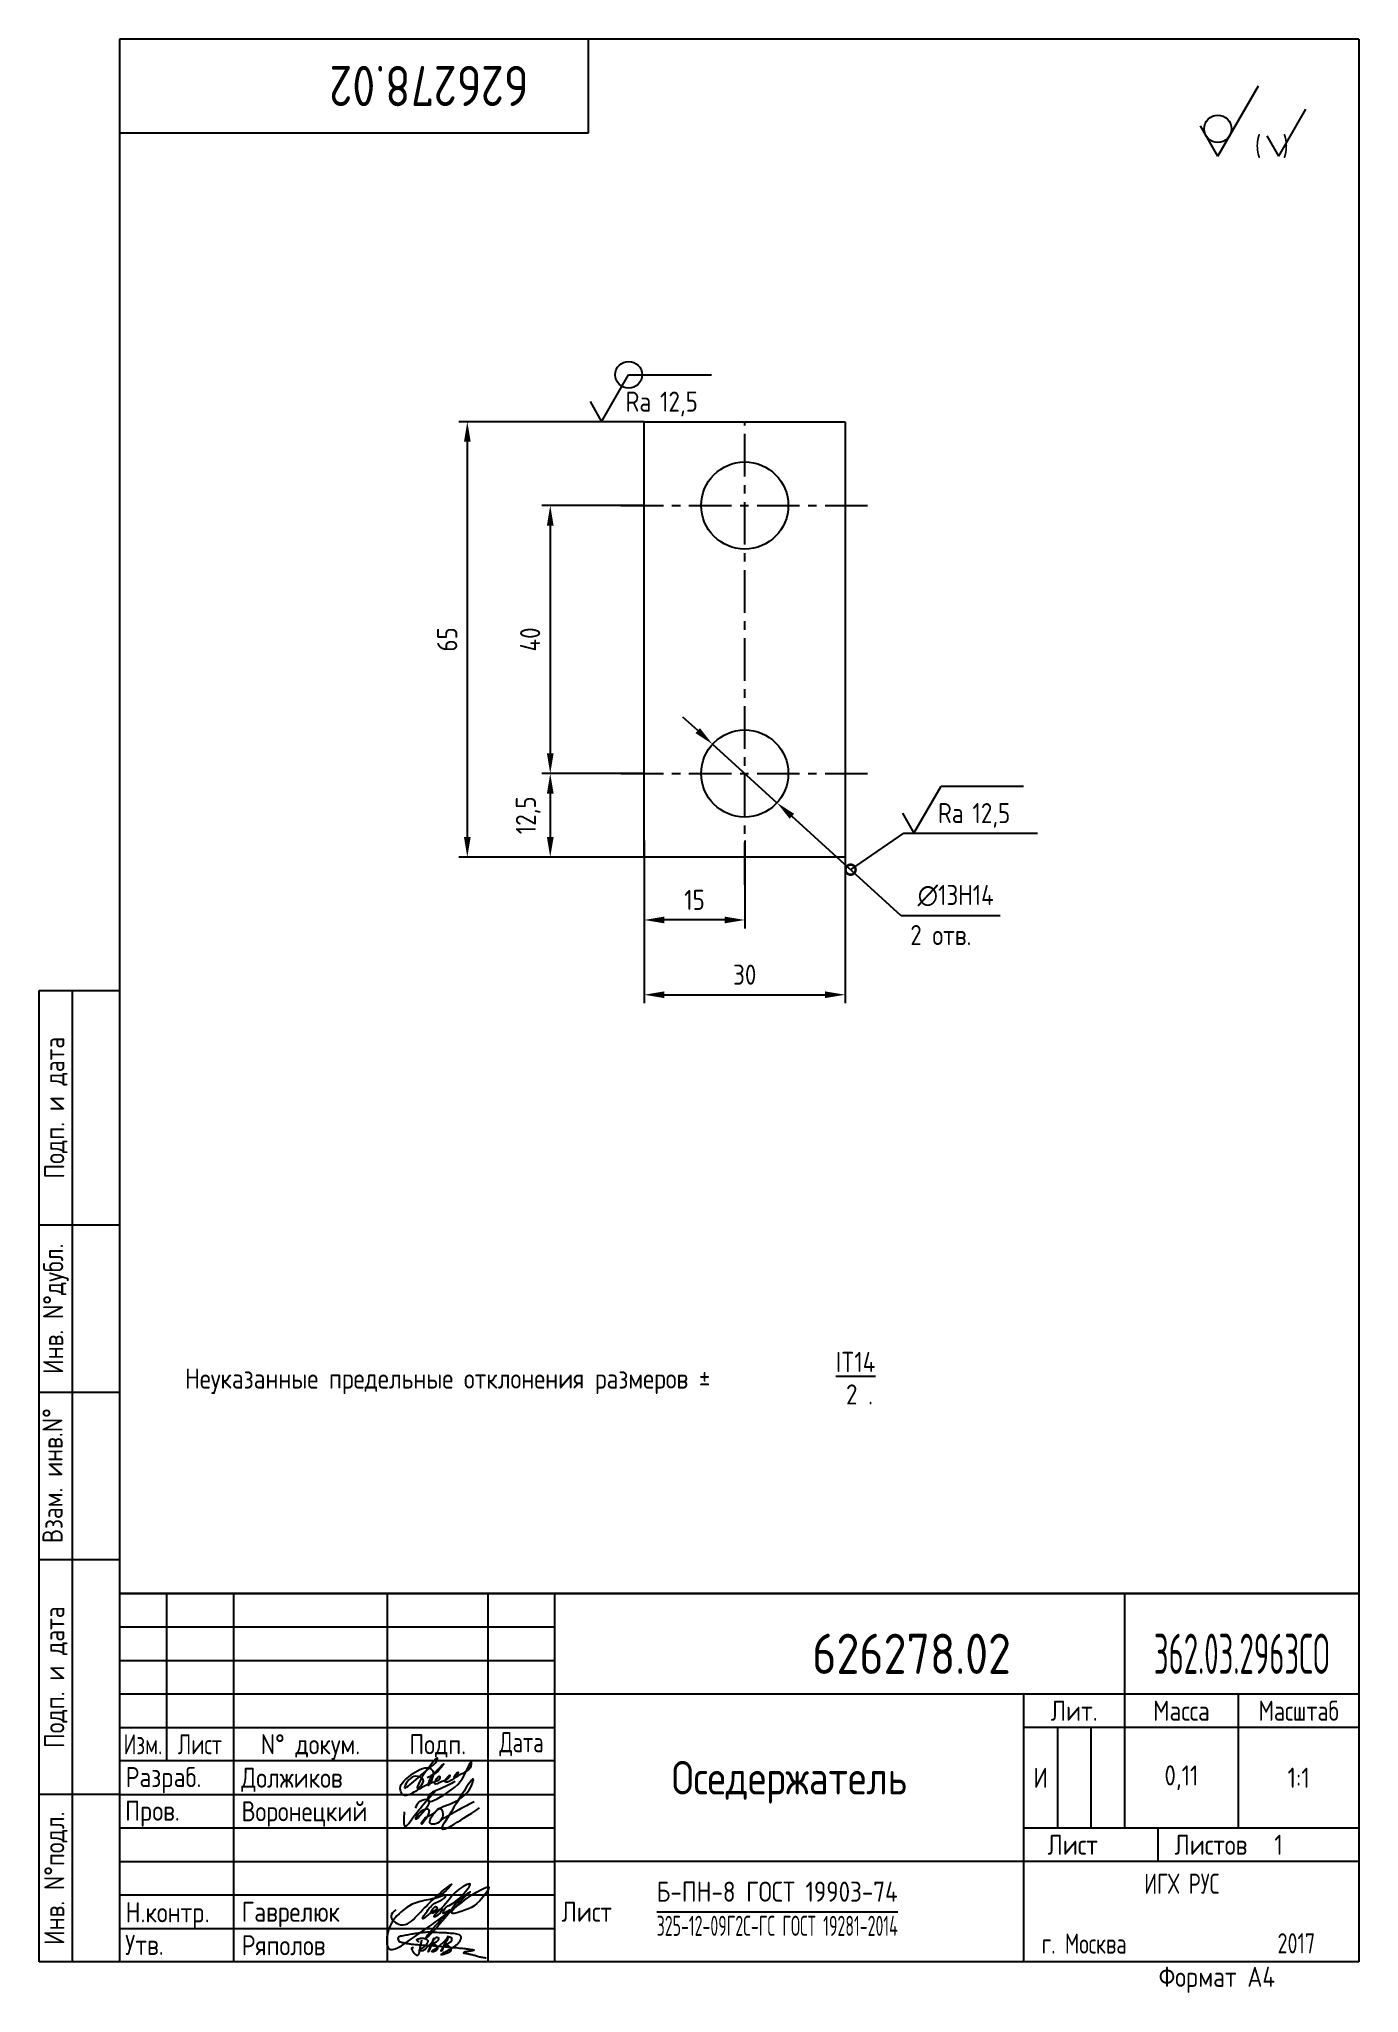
# Paper-space layout 'A3_protect' of a CAD drawing. Header units: millimetres. Extents: x 554 to 751, y 0 to 292.
# The model-space entities are those that its viewports show. They can reach past a viewport. Long polylines and large blocks are cut down to what shows.
import ezdxf
from ezdxf.enums import TextEntityAlignment as Align

# ---------------------------------------------------------------- set-up
doc = ezdxf.new("R2010")
doc.units = ezdxf.units.MM
doc.header["$LTSCALE"] = 0.2
doc.linetypes.add('CENTER', pattern=[50.8, 31.75, -6.35, 6.35, -6.35])
for name, color, linetype in [('Bord', 1, 'Continuous'), ('Cen', 5, 'CENTER'), ('Cont', 6, 'Continuous'), ('Dim', 7, 'Continuous'), ('Text', 3, 'Continuous'), ('Textb', 6, 'Continuous'), ('Vporti', 7, 'Continuous')]:
    doc.layers.add(name, color=color, linetype=linetype)
doc.layers.get('Vporti').off()
doc.styles.add('Style1', font='romans.shx', dxfattribs={"width": 0.8})
doc.dimstyles.new('Dia', dxfattribs={"dimtxt": 3, "dimasz": 3, "dimexe": 1.25, "dimexo": 0, "dimgap": 1.5, "dimtad": 1, "dimtoh": 1, "dimtxsty": 'Style1', "dimcen": 2.5, "dimclrt": 3, "dimadec": 0, "dimazin": 0, "dimtfac": 1, "dimtmove": 0, "dimatfit": 3, "dimfxl": 1, "dimarcsym": 0})
doc.dimstyles.new('Lin', dxfattribs={"dimtxt": 3, "dimasz": 3, "dimexe": 1.25, "dimexo": 0, "dimgap": 1.5, "dimtad": 1, "dimtxsty": 'Style1', "dimcen": 2.5, "dimclrt": 3, "dimadec": 0, "dimazin": 0, "dimtfac": 1, "dimtmove": 0, "dimatfit": 3, "dimldrblk": 'DOT', "dimfxl": 1, "dimarcsym": 0})
doc.dimstyles.new('Poz', dxfattribs={"dimtxt": 6, "dimasz": 3, "dimexe": 1.25, "dimexo": 0, "dimgap": 1.5, "dimtad": 2, "dimtoh": 1, "dimtxsty": 'Style1', "dimblk": 'DOTSMALL', "dimcen": 2.5, "dimclrt": 6, "dimadec": 0, "dimazin": 0, "dimtfac": 1, "dimtmove": 0, "dimatfit": 3, "dimldrblk": 'DOTSMALL', "dimfxl": 1, "dimarcsym": 0})

# ---------------------------------------------------------------- blocks, each defined once
blk = doc.blocks.new('sherISO_12')
at = {"layer": 'Cont'}
for q in [(-15, -6.96), (-23.66, -12.96)]:
    blk.add_line((-21.06, -17.46), q, dxfattribs=at)
blk.add_circle((-21.06, -13.39), 2.03, dxfattribs=at)
at = {"layer": 'Text'}
for q in [(-7.92, -10.46), (-13.69, -14.46)]:
    blk.add_line((-11.96, -17.46), q, dxfattribs=at)
at = {"layer": 'Text', "style": 'Style1', "width": 0.8}
blk.add_text('(  )', height=3, dxfattribs=at).set_placement((-15.53, -17.46))
blk = doc.blocks.new('A4')
at = {"layer": 'Bord'}
for p, q in [((20, 55), (85, 55)), ((20, 50), (85, 50)), ((20, 45), (85, 45)), ((160, 40), (160, 25)), ((165, 40), (165, 25)), ((20, 30), (85, 30)), ((20, 25), (85, 25)), ((20, 20), (85, 20)), ((20, 15), (85, 15)), ((20, 10), (85, 10))]:
    blk.add_line(p, q, dxfattribs=at)
at = {"layer": 'Cont'}
for p, q in [((205, 292), (20, 292)), ((20, 292), (20, 5)), ((90, 278), (90, 292)), ((205, 292), (205, 5)), ((20, 278), (90, 278)), ((8, 5), (8, 150)), ((8, 150), (20, 150)), ((13, 5), (13, 150)), ((8, 115), (20, 115)), ((20, 90), (8, 90)), ((20, 65), (8, 65)), ((205, 60), (20, 60)), ((20, 60), (205, 60)), ((27, 60), (27, 35)), ((37, 60), (37, 5)), ((60, 5), (60, 60)), ((75, 60), (75, 5)), ((85, 5), (85, 60)), ((170, 60), (170, 25)), ((85, 45), (205, 45)), ((155, 5), (155, 45)), ((187, 25), (187, 45)), ((20, 40), (85, 40)), ((205, 40), (155, 40)), ((85, 35), (20, 35)), ((20, 30), (8, 30)), ((155, 25), (205, 25)), ((175, 25), (175, 20)), ((205, 20), (85, 20)), ((20, 5), (8, 5)), ((205, 5), (20, 5))]:
    blk.add_line(p, q, dxfattribs=at)
at = {"layer": 'Text', "style": 'Style1', "width": 0.8}
for s, p in [('Подп. и дата', (10.5, 132.5)), ('Инв. N%%dдубл.', (10.5, 102.5)), ('Взам. инв.N%%d ', (10, 78.38)), ('Подп. и дата', (10.5, 47.5)), ('Инв. N%%dподл.', (10.5, 17.5))]:
    blk.add_text(s, height=3, rotation=90, dxfattribs=at).set_placement(p, align=Align.MIDDLE)
at = {"layer": 'Text', "style": 'Style1'}
for s, width, p in [('Лит.', 0.8, (162.5, 42.5)), ('Масса', 0.8, (178.5, 42.5)), ('Масштаб', 0.75, (196, 42.5)), ('Изм.', 0.7, (23.5, 37.5)), ('Лист', 0.7, (32, 37.5)), ('N%%d докум.', 0.8, (48.5, 37.5)), ('Подп.', 0.8, (67.5, 37.5)), ('Лист', 0.8, (162.27, 22.5)), ('Листов', 0.8, (182.9, 22.5))]:
    blk.add_text(s, height=3, dxfattribs=dict(at, width=width)).set_placement(p, align=Align.MIDDLE_CENTER)
at = {"layer": 'Text', "style": 'Style1', "width": 0.7}
for s, p in [('Дата', (80, 37.5)), ('ИГХ РУС', (178.57, 16.69))]:
    blk.add_text(s, height=3, dxfattribs=at).set_placement(p, align=Align.MIDDLE)
at = {"layer": 'Text', "style": 'Style1'}
for s, width, p in [('Разpаб.', 0.8, (20.92, 31.1)), ('Пpов.', 0.8, (20.84, 26.08)), ('Н.контp.', 0.8, (20.92, 10.92)), ('Утв.', 0.8, (20.84, 6.06)), ('г. Москва', 0.7, (157.64, 6.25)), ('Фоpмат А4', 0.8, (175.11, 1.29))]:
    blk.add_text(s, height=3, dxfattribs=dict(at, width=width)).set_placement(p)
for tag, p, width in [('ФИО', (39, 31), 0.8), ('ФИО', (39, 26), 0.8), ('ГОСТ_СОРТАМЕНТА', (98.19, 14), 0.8), ('ФИО', (39, 11), 0.8), ('ФИО', (39, 6), 0.8), ('2017', (192.85, 6.29), 0.7)]:
    blk.add_attdef(tag, p, '', height=3, dxfattribs=dict(at, width=width))
at = {"layer": 'Text', "style": 'Style1', "width": 0.8}
for tag, p in [('И', (157.49, 32.5)), ('700', (178.5, 32.5)), ('1:20', (196, 32.5))]:
    blk.add_attdef(tag, text='', height=3, dxfattribs=at).set_placement(p, align=Align.MIDDLE)
blk.add_attdef('Сборочный_чертеж', text='', height=3, dxfattribs=at).set_placement((120, 21.3), align=Align.CENTER)
for tag, p in [('1', (171.12, 22.5)), ('2', (193, 22.5))]:
    blk.add_attdef(tag, text='', height=3, dxfattribs=at).set_placement(p, align=Align.MIDDLE_CENTER)
blk.add_attdef('ЛИСТ', text='', height=3, dxfattribs=at).set_placement((85.99, 12.5), align=Align.MIDDLE_LEFT)
at = {"layer": 'Text', "style": 'Style1', "width": 0.7}
blk.add_attdef('%%OГОСТ_ТЕХ._ТРЕБОВАНИЙ', text='', height=3, dxfattribs=at).set_placement((98.19, 8), align=Align.BOTTOM_LEFT)
at = {"layer": 'Textb', "style": 'Style1', "width": 0.8}
blk.add_attdef('1234567', (81, 290), '', height=6, rotation=180, dxfattribs=at)
blk.add_attdef('1234567', (123.4, 48), '', height=6, dxfattribs=at)
for tag, height, p in [('123ХЯ', 6, (183.62, 48)), ('НАИМЕНОВАНИЕ', 5, (120, 30))]:
    blk.add_attdef(tag, text='', height=height, dxfattribs=at).set_placement(p, align=Align.CENTER)
blk = doc.blocks.new('A$C6CF913E7')
at = {"layer": 'Text'}
blk.add_circle((0, 0), 2, dxfattribs=at)
blk = doc.blocks.new('sherISO_06')
at = {"layer": 'Text'}
blk.add_line((4.04, 7), (16.39, 7), dxfattribs=at)
blk.add_lwpolyline([(-1.73, 3), (0, 0), (4.04, 7)], dxfattribs=at)
blk.add_blockref('A$C6CF913E7', (4.04, 7))
at = {"layer": 'Text', "style": 'Style1', "width": 0.8}
blk.add_text('Ra', height=3, dxfattribs=at).set_placement((3.58, 1.5))
blk.add_attdef('12,5', (8.73, 1.5), '', height=3, dxfattribs=at)
blk = doc.blocks.new('*D31')
at = {"layer": 'Defpoints', "color": 0, "transparency": 16777216}
for p in [(-882.26, 4611.27), (-908.67, 4546.27), (-882.26, 4546.27)]:
    blk.add_point(p, dxfattribs=at)
at = {"layer": 'Dim', "color": 0, "lineweight": -2, "transparency": 16777216}
for p, q in [((-882.26, 4611.27), (-909.92, 4611.27)), ((-908.67, 4608.27), (-908.67, 4549.27)), ((-882.26, 4546.27), (-909.92, 4546.27))]:
    blk.add_line(p, q, dxfattribs=at)
at = {"layer": 'Dim', "color": 0, "transparency": 16777216}
for points in [[(-909.17, 4608.27), (-908.17, 4608.27), (-908.67, 4611.27)], [(-909.17, 4549.27), (-908.17, 4549.27), (-908.67, 4546.27)]]:
    blk.add_solid(points, dxfattribs=at)
at = {"layer": 'Dim', "color": 3, "transparency": 16777216, "insert": (-911.67, 4578.77), "char_height": 3, "attachment_point": 5, "rotation": 90, "style": 'Style1'}
blk.add_mtext('65', dxfattribs=at)
blk = doc.blocks.new('_Dot')
at = {"color": 0, "linetype": 'ByBlock', "lineweight": -2}
blk.add_line((-0.5, 0), (-1, 0), dxfattribs=at)
at = {"color": 0, "linetype": 'ByBlock', "const_width": 0.5}
blk.add_lwpolyline([(-0.25, 0, 1), (0.25, 0, 1)], format="xyb", close=True, dxfattribs=at)
blk = doc.blocks.new('*D32')
at = {"layer": 'Defpoints', "color": 0, "transparency": 16777216}
for p in [(-882.26, 4598.77), (-896.29, 4558.77), (-882.26, 4558.77)]:
    blk.add_point(p, dxfattribs=at)
at = {"layer": 'Dim', "color": 0, "lineweight": -2, "transparency": 16777216}
for p, q in [((-882.26, 4598.77), (-897.54, 4598.77)), ((-896.29, 4595.77), (-896.29, 4561.77)), ((-882.26, 4558.77), (-897.54, 4558.77))]:
    blk.add_line(p, q, dxfattribs=at)
at = {"layer": 'Dim', "color": 0, "transparency": 16777216}
for points in [[(-896.79, 4595.77), (-895.79, 4595.77), (-896.29, 4598.77)], [(-896.79, 4561.77), (-895.79, 4561.77), (-896.29, 4558.77)]]:
    blk.add_solid(points, dxfattribs=at)
at = {"layer": 'Dim', "color": 3, "transparency": 16777216, "insert": (-899.29, 4578.77), "char_height": 3, "attachment_point": 5, "rotation": 90, "style": 'Style1'}
blk.add_mtext('40', dxfattribs=at)
blk = doc.blocks.new('*D33')
at = {"layer": 'Defpoints', "color": 0, "transparency": 16777216}
for p in [(-882.26, 4558.77), (-896.29, 4546.27), (-882.26, 4546.27)]:
    blk.add_point(p, dxfattribs=at)
at = {"layer": 'Dim', "color": 0, "lineweight": -2, "transparency": 16777216}
for p, q in [((-882.26, 4558.77), (-897.54, 4558.77)), ((-896.29, 4555.77), (-896.29, 4549.27)), ((-882.26, 4546.27), (-897.54, 4546.27))]:
    blk.add_line(p, q, dxfattribs=at)
at = {"layer": 'Dim', "color": 0, "transparency": 16777216}
for points in [[(-896.79, 4555.77), (-895.79, 4555.77), (-896.29, 4558.77)], [(-896.79, 4549.27), (-895.79, 4549.27), (-896.29, 4546.27)]]:
    blk.add_solid(points, dxfattribs=at)
at = {"layer": 'Dim', "color": 3, "transparency": 16777216, "insert": (-899.58, 4552.52), "char_height": 3, "attachment_point": 5, "rotation": 90, "style": 'Style1'}
blk.add_mtext('12,5', dxfattribs=at)
blk = doc.blocks.new('*D34')
at = {"layer": 'Defpoints', "color": 0, "transparency": 16777216}
for p in [(-882.26, 4548.77), (-852.26, 4548.77), (-852.26, 4525.74)]:
    blk.add_point(p, dxfattribs=at)
at = {"layer": 'Dim', "color": 0, "lineweight": -2, "transparency": 16777216}
for p, q in [((-882.26, 4548.77), (-882.26, 4524.49)), ((-852.26, 4548.77), (-852.26, 4524.49)), ((-879.26, 4525.74), (-855.26, 4525.74))]:
    blk.add_line(p, q, dxfattribs=at)
at = {"layer": 'Dim', "color": 0, "transparency": 16777216}
for points in [[(-879.26, 4526.24), (-879.26, 4525.24), (-882.26, 4525.74)], [(-855.26, 4526.24), (-855.26, 4525.24), (-852.26, 4525.74)]]:
    blk.add_solid(points, dxfattribs=at)
at = {"layer": 'Dim', "color": 3, "transparency": 16777216, "insert": (-867.26, 4528.74), "char_height": 3, "attachment_point": 5, "style": 'Style1'}
blk.add_mtext('30', dxfattribs=at)
blk = doc.blocks.new('*D35')
at = {"layer": 'Defpoints', "color": 0, "transparency": 16777216}
for p in [(-882.26, 4548.77), (-867.26, 4548.77), (-882.26, 4536.9)]:
    blk.add_point(p, dxfattribs=at)
at = {"layer": 'Dim', "color": 0, "lineweight": -2, "transparency": 16777216}
for p, q in [((-882.26, 4548.77), (-882.26, 4535.65)), ((-867.26, 4548.77), (-867.26, 4535.65)), ((-870.26, 4536.9), (-879.26, 4536.9))]:
    blk.add_line(p, q, dxfattribs=at)
at = {"layer": 'Dim', "color": 0, "transparency": 16777216}
for points in [[(-879.26, 4537.4), (-879.26, 4536.4), (-882.26, 4536.9)], [(-870.26, 4537.4), (-870.26, 4536.4), (-867.26, 4536.9)]]:
    blk.add_solid(points, dxfattribs=at)
at = {"layer": 'Dim', "color": 3, "transparency": 16777216, "insert": (-874.76, 4539.9), "char_height": 3, "attachment_point": 5, "style": 'Style1'}
blk.add_mtext('15', dxfattribs=at)
blk = doc.blocks.new('_DotSmall')
at = {"color": 0, "linetype": 'ByBlock', "const_width": 0.5}
blk.add_lwpolyline([(-0.0625, 0, 1), (0.0625, 0, 1)], format="xyb", close=True, dxfattribs=at)
blk = doc.blocks.new('sherISO_01')
at = {"layer": 'Text'}
blk.add_line((4.04, 7), (16.36, 7), dxfattribs=at)
blk.add_lwpolyline([(-1.73, 3), (0, 0), (4.04, 7)], dxfattribs=at)
at = {"layer": 'Text', "style": 'Style1', "width": 0.8}
blk.add_text('Ra', height=3, dxfattribs=at).set_placement((3.58, 1.5))
blk.add_attdef('12,5', (8.73, 1.5), '', height=3, dxfattribs=at)
blk = doc.blocks.new('*D44')
at = {"layer": 'Defpoints', "color": 0, "transparency": 16777216}
for p in [(-872.07, 4563.14), (-862.45, 4554.39)]:
    blk.add_point(p, dxfattribs=at)
at = {"layer": 'Dim', "color": 0, "lineweight": -2, "transparency": 16777216}
for p, q in [((-874.28, 4565.16), (-876.5, 4567.18)), ((-872.07, 4563.14), (-862.45, 4554.39)), ((-843.9, 4537.53), (-860.23, 4552.38)), ((-829.15, 4537.53), (-843.9, 4537.53))]:
    blk.add_line(p, q, dxfattribs=at)
at = {"layer": 'Dim', "color": 0, "transparency": 16777216}
for points in [[(-873.95, 4565.53), (-874.62, 4564.79), (-872.07, 4563.14)], [(-859.89, 4552.75), (-860.56, 4552.01), (-862.45, 4554.39)]]:
    blk.add_solid(points, dxfattribs=at)
at = {"layer": 'Dim', "color": 3, "transparency": 16777216, "insert": (-835.77, 4540.53), "char_height": 3, "attachment_point": 5, "style": 'Style1'}
blk.add_mtext('∅13H14', dxfattribs=at)

msp = doc.modelspace()

# ---------------------------------------------------------------- linework, layer by layer
at = {"layer": 'Cen'}
for p, q in [((-867.256, 4542.125), (-867.256, 4611.13)), ((-885.745, 4598.766), (-848.767, 4598.766)), ((-885.745, 4558.766), (-848.935, 4558.766))]:
    msp.add_line(p, q, dxfattribs=at)
at = {"layer": 'Cont'}
for p, q in [((-882.256, 4611.266), (-852.256, 4611.266)), ((-882.256, 4546.266), (-882.256, 4611.266)), ((-852.256, 4611.266), (-852.256, 4546.266)), ((-852.256, 4546.266), (-882.256, 4546.266))]:
    msp.add_line(p, q, dxfattribs=at)
for centre in [(-867.256, 4598.766), (-867.256, 4558.766)]:
    msp.add_circle(centre, 6.5, dxfattribs=at)
at = {"layer": 'Dim'}
msp.add_line((-843.499, 4549.85), (-823.549, 4549.85), dxfattribs=at)

# ---------------------------------------------------------------- block references
at = {"layer": 'Cont'}
msp.add_blockref('sherISO_01', (-841.999, 4549.85), dxfattribs=at).add_auto_attribs({'12,5': '12,5'})
at = {"layer": 'Vporti'}
msp.add_blockref('sherISO_06', (-888.627, 4611.266), dxfattribs=at).add_auto_attribs({'12,5': '12,5'})

# ---------------------------------------------------------------- texts
at = {"layer": 'Text', "style": 'Style1', "width": 0.8}
msp.add_text('2 отв.', height=3, dxfattribs=at).set_placement((-842.552, 4533.148))

# ---------------------------------------------------------------- dimensions: what is measured, and where the dimension line sits
at = {"layer": 'Dim'}
for base, p1, p2, picture, middle in [((-908.668, 4546.266), (-882.256, 4611.266), (-882.256, 4546.266), '*D31', (-911.668, 4578.766)), ((-896.294, 4558.766), (-882.256, 4598.766), (-882.256, 4558.766), '*D32', (-899.294, 4578.766)), ((-896.294, 4546.266), (-882.256, 4558.766), (-882.256, 4546.266), '*D33', (-899.579, 4552.516))]:
    dim = msp.add_linear_dim(base=base, p1=p1, p2=p2, angle=270, dimstyle='Lin', dxfattribs=at)
    dim.commit()
    dim.dimension.update_dxf_attribs({"geometry": picture, "text_midpoint": middle})
dim = msp.add_diameter_dim_2p(p1=(-872.065, 4563.139), p2=(-862.447, 4554.393), text='<>H14', dimstyle='Dia', dxfattribs=at)
dim.commit()
dim.dimension.update_dxf_attribs({"geometry": '*D44', "text_midpoint": (-835.774, 4537.533), "dimtype": 163})
for base, p1, p2, picture, middle in [((-852.256, 4525.737), (-882.256, 4548.766), (-852.256, 4548.766), '*D34', (-867.256, 4528.737)), ((-882.256, 4536.903), (-867.256, 4548.766), (-882.256, 4548.766), '*D35', (-874.756, 4539.903))]:
    dim = msp.add_linear_dim(base=base, p1=p1, p2=p2, dimstyle='Lin', dxfattribs=at)
    dim.commit()
    dim.dimension.update_dxf_attribs({"geometry": picture, "text_midpoint": middle})

# ---------------------------------------------------------------- leaders
msp.add_leader([(-851.464, 4544.408), (-843.499, 4549.85)], dimstyle='Poz', dxfattribs=at)

psp = doc.layouts.new('A3_protect')

# ---------------------------------------------------------------- linework, layer by layer
at = {"layer": 'Cont'}
psp.add_line((750.75, 291.98), (750.75, 4.98), dxfattribs=at)
at = {"layer": 'Text'}
for points, knots in [([(610.21, 31.16), (610.63, 32.08), (611.16, 33.26), (613.43, 35.83), (612.98, 34.66), (611.48, 33.63), (607.27, 29.52), (608.92, 32.26), (609.9, 32.95), (611.46, 32.26), (610.83, 31.45), (610.31, 30.76), (610.14, 31.03), (610.18, 31.11), (610.21, 31.16)], [0, 0, 0, 0, 4.062617, 5.226919, 5.800291, 6.663227, 11.774431, 12.938639, 14.11351, 15.354081, 16.396133, 16.918576, 17.03251, 17.182794, 17.182794, 17.182794, 17.182794]), ([(615.86, 31.94), (615.09, 31.52), (613.78, 30.8), (611.91, 30.21), (611.58, 28.28), (616.51, 31.39), (616.84, 31.99), (618.25, 35.02), (618.22, 33.58), (617.34, 33.46), (615.15, 31.98), (616.47, 33.74), (615.93, 32.22), (613.41, 31.12), (615.3, 33.29), (614.75, 32.09), (614.03, 32.12), (612.16, 30.87), (613.5, 33.14), (613.62, 32.04), (611.71, 31.6), (610.44, 30.77), (608.29, 29.42), (607.24, 31.15), (608.75, 32.57), (610.16, 33.53), (611.44, 34.17), (612.4, 33.75), (612.81, 32.76), (611.51, 30.45), (612.21, 32.74), (612.81, 33.19), (614.46, 35), (613.47, 33.55), (612.74, 33.01), (611.93, 32.61), (611.69, 32.49)], [0, 0, 0, 0, 2.703743, 4.672825, 5.02799, 7.955933, 13.437489, 13.883188, 14.189441, 16.413959, 17.478513, 18.47964, 18.959294, 20.910841, 22.003091, 22.470554, 23.533771, 24.710748, 26.01626, 26.201331, 27.488187, 30.382065, 32.258784, 33.069724, 35.439902, 37.010787, 38.612861, 39.32109, 39.818865, 41.83144, 42.782113, 44.494961, 45.867914, 46.467245, 48.290622, 49.101188, 49.101188, 49.101188, 49.101188]), ([(609.94, 27.97), (610.1, 28.35), (610.41, 29.1), (612.92, 29.65), (611.11, 27.21), (609.59, 25.87), (610.64, 27.87), (612.79, 27.94), (610.32, 24.64), (611.38, 26.85), (612.54, 26.75), (613.52, 28.25), (614.36, 26.87), (613.52, 25.54), (611.49, 25.53), (613.07, 27.94), (615.47, 28.6), (617.84, 29.89), (619.34, 34.32), (615.55, 27.79), (612.89, 23.65), (616.36, 25.91), (619.5, 27.97)], [0, 0, 0, 0, 1.213353, 2.399709, 5.497648, 5.861317, 7.611627, 8.43806, 10.837371, 11.583123, 13.461301, 14.534506, 15.162086, 17.217848, 17.944717, 20.123775, 21.948027, 26.460707, 27.144718, 34.52243, 35.159468, 41.304292, 41.304292, 41.304292, 41.304292]), ([(608.25, 27.41), (608.21, 26.96), (608.14, 26.3), (608.3, 24.76), (609.63, 26.66), (610.76, 28.09), (612.14, 29.7), (612.95, 30.64)], [0, 0, 0, 0, 1.523947, 2.237958, 3.351836, 5.856423, 9.374056, 9.374056, 9.374056, 9.374056]), ([(618.68, 28.86), (617.91, 28.47), (616.19, 27.6), (614.52, 26.64), (613.6, 26.12)], [0, 0, 0, 0, 2.587978, 5.77327, 5.77327, 5.77327, 5.77327]), ([(606.99, 12.78), (606.65, 12.47), (605.77, 11.66), (608.16, 9.8), (611.29, 13.06), (612.79, 14.68), (615.68, 16.9), (613.78, 14.82), (612.37, 14.29), (609.67, 13.91), (607.37, 12.25), (605.63, 10.21), (605.49, 5.69), (611.64, 10.06), (615.39, 12.66), (618.68, 15.37), (621.35, 16.5), (619.03, 13.16), (617.74, 12.85), (614.42, 11.79), (616.69, 14.22), (618.76, 15.94), (616.07, 14.13), (614.97, 12.03), (610.18, 6.9), (612.79, 10.39), (615.9, 13.61), (613.77, 11.8), (614.32, 13.13), (615.48, 13.66), (616.67, 14.52), (618.93, 17.37), (615.3, 15.26), (615.01, 13.95), (611.96, 11.35), (613.58, 12.04), (614.18, 13.27), (613.13, 12.49), (611.82, 11.96), (612.88, 13.61), (613.24, 12.89), (612.16, 12.43), (610.36, 10.67), (611.85, 12.91), (612.76, 13.87), (613.92, 14.19), (614.88, 15.22), (613.63, 14.74), (612.59, 14.34)], [0, 0, 0, 0, 1.17994, 3.087717, 5.863103, 12.338328, 12.854096, 14.088578, 16.834551, 19.302558, 21.570562, 25.210018, 27.650956, 31.348291, 40.129863, 44.562748, 45.223917, 46.979401, 51.214655, 52.099288, 55.323111, 56.227801, 58.471865, 60.028126, 65.752911, 68.466223, 71.038525, 71.934922, 72.780229, 73.495807, 76.028152, 77.999346, 80.11892, 83.1954, 85.334448, 86.270878, 87.060466, 88.110212, 88.803314, 89.989889, 90.197567, 90.706974, 92.884587, 94.19917, 96.055742, 97.375783, 97.753899, 99.636325, 99.636325, 99.636325, 99.636325]), ([(610.49, 7.97), (610.44, 7.98), (610.35, 8.01), (610.25, 8.1), (610.17, 8.18), (610.1, 8.29), (610.19, 8.38), (610.3, 8.44), (610.47, 8.49), (610.68, 8.53), (610.91, 8.55), (611.14, 8.52), (611.36, 8.47), (611.57, 8.38), (611.76, 8.24), (611.78, 8.02), (611.69, 7.87), (611.6, 7.7), (611.49, 7.54), (611.35, 7.38), (611.21, 7.22), (611.06, 7.13), (610.95, 7.03), (610.81, 6.96), (610.67, 6.91), (610.56, 6.85), (610.48, 6.81), (610.43, 6.75), (610.51, 6.7), (610.58, 6.69), (610.72, 6.67), (610.87, 6.67), (611.04, 6.72), (611.24, 6.79), (611.42, 6.94), (611.58, 7.12), (611.75, 7.25), (611.9, 7.41), (612.05, 7.53), (612.16, 7.64), (612.24, 7.74), (612.38, 7.89), (612.51, 8.13), (612.6, 8.28), (612.67, 8.56), (612.55, 8.26), (612.51, 8.04), (612.35, 7.69), (612.27, 7.41), (612.18, 7.17), (612.06, 6.91), (611.98, 6.72), (611.78, 6.38), (611.94, 6.77), (612.03, 7.05), (612.2, 7.34), (612.32, 7.6), (612.39, 7.79), (612.5, 8), (612.64, 8.18), (612.72, 8.35), (612.84, 8.49), (612.97, 8.64), (613.16, 8.7), (613.33, 8.63), (613.39, 8.47), (613.34, 8.3), (613.22, 8.11), (613.02, 7.97), (612.86, 7.83), (612.71, 7.77), (612.63, 7.73), (612.44, 7.69), (612.67, 7.67), (612.79, 7.6), (612.96, 7.53), (613.07, 7.4), (613.17, 7.27), (613.2, 7.14), (613.21, 6.97), (613.12, 6.8), (612.94, 6.66), (612.73, 6.54), (612.54, 6.46), (612.34, 6.52), (612.45, 6.7), (612.6, 6.76), (612.76, 6.87), (612.92, 6.96), (613.06, 7.06), (613.18, 7.14), (613.27, 7.21), (613.36, 7.29), (613.47, 7.37), (613.6, 7.47), (613.78, 7.62), (613.97, 7.79), (614.15, 7.97), (614.3, 8.09), (614.43, 8.21), (614.52, 8.34), (614.64, 8.44), (614.73, 8.57), (614.79, 8.68), (614.8, 8.87), (614.66, 8.69), (614.6, 8.54), (614.5, 8.29), (614.41, 8.06), (614.31, 7.82), (614.24, 7.58), (614.14, 7.38), (614.04, 7.15), (613.98, 6.94), (613.92, 6.74), (613.87, 6.63), (613.71, 6.59), (613.94, 6.94), (614.07, 7.14), (614.24, 7.47), (614.37, 7.69), (614.5, 7.92), (614.65, 8.2), (614.78, 8.49), (614.92, 8.67), (615.1, 8.78), (615.27, 8.61), (615.31, 8.41), (615.31, 8.23), (615.26, 8.06), (615.14, 7.93), (615, 7.82), (614.84, 7.71), (614.69, 7.63), (614.53, 7.59), (614.42, 7.57), (614.2, 7.58), (614.39, 7.54), (614.47, 7.5), (614.59, 7.48), (614.71, 7.44), (614.83, 7.41), (614.94, 7.32), (615.01, 7.22), (615.1, 7.11), (615.15, 6.99), (615.18, 6.86), (615.2, 6.73), (615.17, 6.59), (615.07, 6.48), (614.91, 6.37), (614.72, 6.33), (614.5, 6.26), (614.29, 6.15), (614.03, 6.08), (613.88, 6.04), (613.74, 6.02), (613.84, 6.18), (613.93, 6.24), (614.13, 6.39), (614.37, 6.49), (614.65, 6.64), (614.86, 6.76), (615.02, 6.84), (615.16, 6.93), (615.31, 7.03), (615.53, 7.18), (615.79, 7.36), (616.06, 7.55), (616.28, 7.72), (616.41, 7.89), (616.54, 8.04), (616.61, 8.2), (616.69, 8.34), (616.73, 8.52), (616.77, 8.73), (616.52, 9.08), (615.99, 9.19), (615.4, 9.23), (614.89, 9.26), (614.38, 9.34), (613.89, 9.36), (613.41, 9.34), (612.99, 9.38), (612.6, 9.38), (612.28, 9.41), (611.96, 9.43), (611.63, 9.42), (611.28, 9.39), (610.92, 9.34), (610.54, 9.28), (610.17, 9.26), (609.84, 9.21), (609.5, 9.12), (609.1, 9.14), (608.69, 8.97), (608.28, 8.95), (607.89, 8.84), (607.56, 8.8), (607.34, 8.66), (607.29, 8.43), (607.34, 8.2), (607.58, 7.98), (607.91, 7.93), (608.32, 7.8), (608.79, 7.75), (609.25, 7.65), (609.67, 7.62), (610.04, 7.61), (610.43, 7.54), (610.99, 7.54), (611.57, 7.43), (612.23, 7.47), (612.84, 7.36), (613.45, 7.32), (614.04, 7.31), (614.64, 7.22), (615.31, 7.15), (615.95, 7.14), (616.47, 7.06), (616.93, 7.03), (617.35, 7), (617.73, 6.92), (618.04, 6.89), (618.32, 6.84), (618.5, 6.83), (618.74, 6.74), (618.5, 6.66), (618.33, 6.63), (618.02, 6.58), (617.69, 6.52), (617.41, 6.51), (616.97, 6.35), (617.53, 6.27), (617.86, 6.19), (618.39, 6.07), (618.93, 5.95), (619.49, 5.75), (619.96, 5.68), (620.29, 5.63), (620.43, 5.61), (620.5, 5.6)], [0, 0, 0, 0, 0.153866, 0.270441, 0.388867, 0.510533, 0.592156, 0.71333, 0.90842, 1.11344, 1.349254, 1.61246, 1.782219, 2.047249, 2.291879, 2.451528, 2.651081, 2.806158, 3.017979, 3.227348, 3.462381, 3.633009, 3.75766, 3.920516, 4.080796, 4.214529, 4.291786, 4.349969, 4.397594, 4.50822, 4.594826, 4.799244, 4.954392, 5.128468, 5.437537, 5.632649, 5.842485, 6.094987, 6.293219, 6.410959, 6.551192, 6.687808, 7.022147, 7.294342, 7.425356, 7.52079, 7.946481, 8.313051, 8.59833, 8.833695, 9.090496, 9.427695, 9.601191, 9.883219, 10.093306, 10.673943, 10.798776, 10.974628, 11.287247, 11.486184, 11.648652, 11.848902, 12.027194, 12.25348, 12.40059, 12.537783, 12.716293, 12.91523, 13.208551, 13.438489, 13.549668, 13.67779, 13.77127, 13.930001, 14.029091, 14.272112, 14.434836, 14.547084, 14.739051, 14.830983, 15.061241, 15.268922, 15.500489, 15.788979, 15.879568, 16.024283, 16.221854, 16.418714, 16.593102, 16.783247, 16.91018, 17.018213, 17.135263, 17.278205, 17.430482, 17.620087, 17.979626, 18.191789, 18.388716, 18.565718, 18.714854, 18.857929, 19.039974, 19.171375, 19.283034, 19.400085, 19.618058, 19.882245, 20.150781, 20.377854, 20.649532, 20.89723, 21.042543, 21.40016, 21.557817, 21.667145, 21.752781, 21.926256, 22.412297, 22.813145, 22.961412, 23.171289, 23.607257, 23.940428, 24.110007, 24.291214, 24.48084, 24.697609, 24.904078, 25.034245, 25.218018, 25.407651, 25.573473, 25.787447, 25.930292, 26.051316, 26.18846, 26.285312, 26.406799, 26.52425, 26.630463, 26.793722, 26.898606, 27.029313, 27.171012, 27.314101, 27.419918, 27.580557, 27.709367, 27.829268, 28.024364, 28.266961, 28.41242, 28.705761, 28.989137, 29.187748, 29.233768, 29.332802, 29.529535, 29.667094, 30.039923, 30.332117, 30.61061, 30.769982, 30.856778, 31.109923, 31.313488, 31.656425, 32.066331, 32.296628, 32.49714, 32.710276, 32.891468, 33.014834, 33.177747, 33.444503, 33.618009, 34.409008, 34.914636, 35.419802, 35.95397, 36.458179, 36.88069, 37.388403, 37.738353, 38.034261, 38.353468, 38.693154, 39.037638, 39.391136, 39.787481, 40.203773, 40.488977, 40.784975, 41.26625, 41.668005, 42.070065, 42.499388, 42.869834, 43.079573, 43.213439, 43.554591, 43.717296, 44.153724, 44.506336, 45.019111, 45.587859, 45.90191, 46.270392, 46.703958, 47.093115, 47.952647, 48.44014, 49.079253, 49.808223, 50.268654, 50.851051, 51.604831, 52.298429, 52.776925, 53.1907, 53.661988, 54.042386, 54.348524, 54.616841, 54.853814, 54.983777, 55.126096, 55.333328, 55.613101, 56.008732, 56.315809, 56.59982, 56.87931, 57.399251, 57.889617, 58.432507, 59.066698, 59.660314, 59.862668, 60.07277, 60.07277, 60.07277, 60.07277]), ([(609.63, 7.13), (609.58, 7.12), (609.49, 7.11), (609.37, 7.08), (609.25, 6.98), (609.39, 6.85), (609.45, 6.71), (609.58, 6.53), (609.7, 6.32), (609.88, 6.14), (610.03, 6.04), (610.17, 6), (610.34, 6.03), (610.45, 6.15), (610.53, 6.39), (610.57, 6.68), (610.63, 7), (610.66, 7.27), (610.7, 7.52), (610.78, 7.79), (610.82, 8.03), (610.86, 8.19), (610.87, 8.24)], [0, 0, 0, 0, 0.15847, 0.269731, 0.363591, 0.555514, 0.688037, 0.848606, 1.204359, 1.433632, 1.58673, 1.729549, 1.880686, 2.057874, 2.19169, 2.63505, 2.928153, 3.184121, 3.441863, 3.696117, 4.025873, 4.178055, 4.178055, 4.178055, 4.178055])]:
    psp.add_open_spline(points, degree=3, knots=knots, dxfattribs=at)

# ---------------------------------------------------------------- block references
ref = psp.add_blockref('A4', (545.75, -0.02))
ref.add_attrib('ФИО', 'Должиков', (583.91, 30.98), dxfattribs={"layer": 'Text', "height": 3, "style": 'Style1', "width": 0.8})
ref.add_attrib('ФИО', 'Воронецкий', (583.96, 25.98), dxfattribs={"layer": 'Text', "height": 3, "style": 'Style1', "width": 0.8})
ref.add_attrib('ФИО', 'Гаврелюк', (584, 10.98), dxfattribs={"layer": 'Text', "height": 3, "style": 'Style1', "width": 0.8})
ref.add_attrib('ФИО', 'Ряполов', (584, 5.98), dxfattribs={"layer": 'Text', "height": 3, "style": 'Style1', "width": 0.8})
ref.add_attrib('123ХЯ', '362.03.2963СО', dxfattribs={"layer": 'Textb', "height": 6, "style": 'Style1', "width": 0.5}).set_placement((733.25, 47.98), align=Align.CENTER)
ref.add_attrib('1234567', '626278.02', (669.14, 47.98), dxfattribs={"layer": 'Textb', "height": 6, "style": 'Style1', "width": 0.8})
ref.add_attrib('НАИМЕНОВАНИЕ', 'Оседержатель', dxfattribs={"layer": 'Textb', "height": 5, "style": 'Style1', "width": 0.8}).set_placement((665.75, 29.98), align=Align.CENTER)
ref.add_attrib('ЛИСТ', 'Лист', dxfattribs={"layer": 'Text', "height": 3, "style": 'Style1', "width": 0.8}).set_placement((631.73, 12.48), align=Align.MIDDLE_LEFT)
ref.add_attrib('ГОСТ_СОРТАМЕНТА', 'Б-ПН-8 ГОСТ 19903-74', (645.93, 13.98), dxfattribs={"layer": 'Text', "height": 3, "style": 'Style1', "width": 0.8})
ref.add_attrib('%%OГОСТ_ТЕХ._ТРЕБОВАНИЙ', '%%O325-12-09Г2С-ГС ГОСТ 19281-2014', dxfattribs={"layer": 'Text', "height": 3, "style": 'Style1', "width": 0.55}).set_placement((645.93, 7.98), align=Align.BOTTOM_LEFT)
ref.add_attrib('И', 'И', dxfattribs={"layer": 'Text', "height": 3, "style": 'Style1', "width": 0.8}).set_placement((703.23, 32.48), align=Align.MIDDLE)
ref.add_attrib('700', '0,11', dxfattribs={"layer": 'Text', "height": 3, "style": 'Style1', "width": 0.8}).set_placement((724.25, 32.48), align=Align.MIDDLE)
ref.add_attrib('1:20', '1:1', dxfattribs={"layer": 'Text', "height": 3, "style": 'Style1', "width": 0.8}).set_placement((741.75, 32.48), align=Align.MIDDLE)
ref.add_attrib('2', '1', dxfattribs={"layer": 'Text', "height": 3, "style": 'Style1', "width": 0.8}).set_placement((738.75, 22.48), align=Align.MIDDLE_CENTER)
ref.add_attrib('200', '2017', (738.59, 6.27), dxfattribs={"layer": 'Text', "height": 3, "style": 'Style1', "width": 0.7})
ref.add_attrib('1234567', '626278.02', (626.75, 287.98), dxfattribs={"layer": 'Textb', "height": 6, "rotation": 180, "style": 'Style1', "width": 0.8})
psp.add_blockref('sherISO_12', (750.75, 291.98))

# ---------------------------------------------------------------- texts
at = {"layer": 'Text', "style": 'Style1', "width": 0.8}
for s, p in [('Неуказанные предельные отклонения размеров %%p', (575.53, 90.56)), ('%%uIT14', (672.66, 93.04)), ('2 .', (674.19, 88.19))]:
    psp.add_text(s, height=3, dxfattribs=at).set_placement(p)

# ---------------------------------------------------------------- viewports
at = {"layer": 'Vporti'}
psp.add_viewport(center=(658.25, 185.79), size=(185, 166.6334), view_center_point=(-868.084, 4562.185), view_height=166.63337, dxfattribs=at)

doc.saveas('drawing.dxf')
